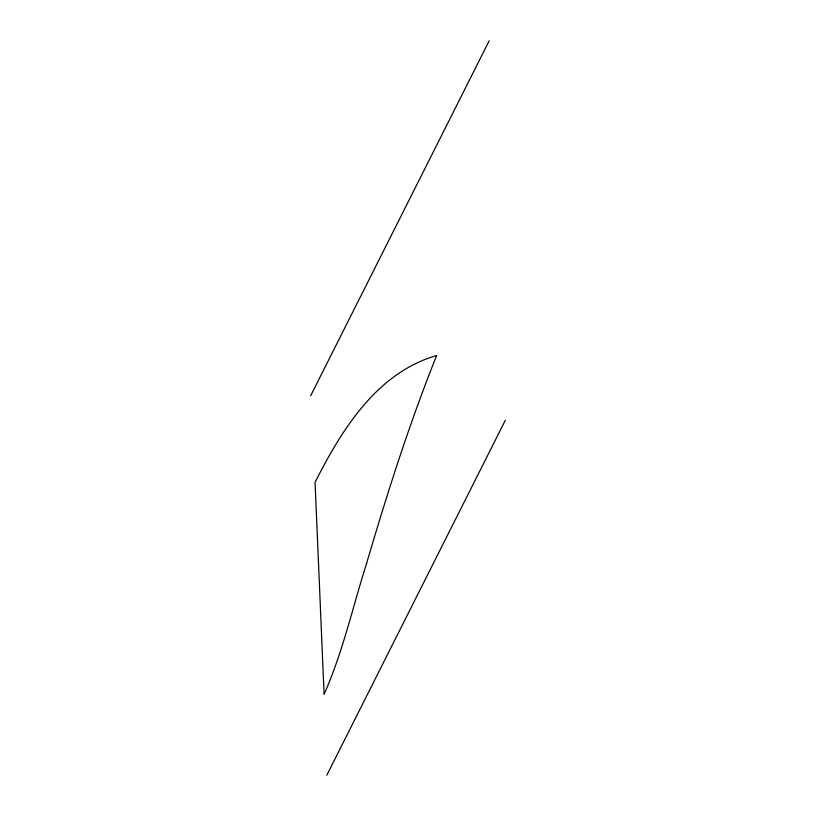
<?xml version="1.0" encoding="UTF-8"?>
<svg xmlns="http://www.w3.org/2000/svg" width="816" height="816" viewBox="0 0 816 816"><rect width="100%" height="100%" fill="white"/><g stroke="black" fill="none" stroke-linecap="round" stroke-linejoin="round"><path stroke-width="1.22" d="M310.641 395.791L489.182 40.8M326.818 775.2L505.359 420.209M366.598 563.366C352.736 607.053 342.771 652.29 324.095 694.314L315.058 482.297C341.578 430.022 376.706 372.749 436.652 355.531C409.408 423.433 387.253 493.221 366.598 563.366"/></g></svg>
